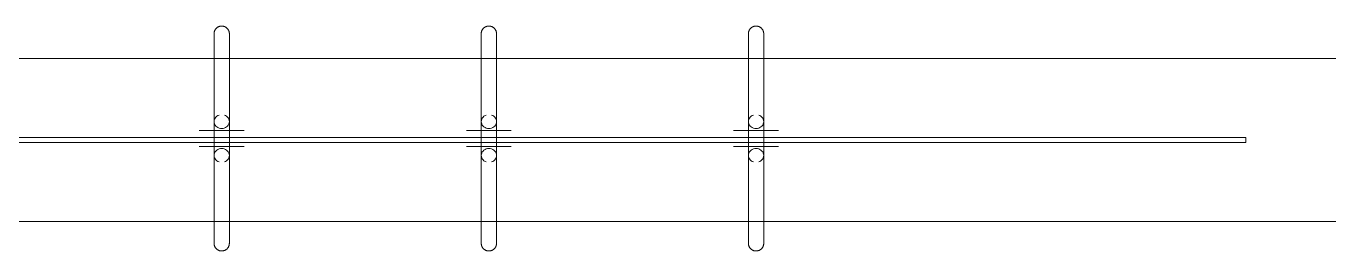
# Model space of a CAD drawing. Header units: inches. Extents: x 899 to 4491, y -721 to 1008.
# Drawn here: x 2269.25 to 2277.23, y 409.04 to 410.42 of the extents above; entities that cross this region are included whole.
import ezdxf

# ---------------------------------------------------------------- set-up
doc = ezdxf.new("R2010")
doc.units = ezdxf.units.IN
doc.header["$MEASUREMENT"] = 0
doc.layers.add('P-SANR-FIXT', color=6, linetype='Continuous', lineweight=13)

# ---------------------------------------------------------------- blocks, each defined once
blk = doc.blocks.new('Accessory_Shower_Bobrick_Vinyl-Shower-Curtain - 70 Wide-V81-FIRST FLOOR CONSTRUCTION')
at = {"layer": 'P-SANR-FIXT', "lineweight": 9}
for p, q in [((5.6809, 0.6081), (5.6809, 0.1128)), ((5.7747, 0.1128), (5.7747, 0.6081)), ((7.3173, 0.6081), (7.3173, 0.1128)), ((7.4111, 0.1128), (7.4111, 0.6081)), ((8.9537, 0.6081), (8.9537, 0.1128)), ((9.0474, 0.1128), (9.0474, 0.6081)), ((-12, 0.0156), (12, 0.0156)), ((5.59, 0.0575), (5.8645, 0.0575)), ((5.8645, 0.0575), (5.59, 0.0575)), ((5.656, 0.0575), (5.7985, 0.0575)), ((5.7985, 0.0575), (5.656, 0.0575)), ((7.2264, 0.0575), (7.5009, 0.0575)), ((7.5009, 0.0575), (7.2264, 0.0575)), ((7.2924, 0.0575), (7.4349, 0.0575)), ((7.4349, 0.0575), (7.2924, 0.0575)), ((8.8627, 0.0575), (9.1373, 0.0575)), ((9.1373, 0.0575), (8.8627, 0.0575)), ((8.9287, 0.0575), (9.0713, 0.0575)), ((9.0713, 0.0575), (8.9287, 0.0575)), ((12, -0.0156), (12, 0.0156)), ((12, -0.0156), (-12, -0.0156)), ((5.59, -0.0402), (5.8645, -0.0402)), ((5.8645, -0.0402), (5.59, -0.0402)), ((5.656, -0.0402), (5.7985, -0.0402)), ((5.7985, -0.0402), (5.656, -0.0402)), ((7.2264, -0.0402), (7.5009, -0.0402)), ((7.5009, -0.0402), (7.2264, -0.0402)), ((7.2924, -0.0402), (7.4349, -0.0402)), ((7.4349, -0.0402), (7.2924, -0.0402)), ((8.8627, -0.0402), (9.1373, -0.0402)), ((9.1373, -0.0402), (8.8627, -0.0402)), ((8.9287, -0.0402), (9.0713, -0.0402)), ((9.0713, -0.0402), (8.9287, -0.0402)), ((5.6809, -0.0947), (5.6809, -0.59)), ((5.7747, -0.59), (5.7747, -0.0947)), ((7.3173, -0.0947), (7.3173, -0.59)), ((7.4111, -0.59), (7.4111, -0.0947)), ((8.9537, -0.0947), (8.9537, -0.59)), ((9.0474, -0.59), (9.0474, -0.0947))]:
    blk.add_line(p, q, dxfattribs=at)
at = {"layer": 'P-SANR-FIXT', "lineweight": 9, "flags": 128}
for points in [[(5.6809, 0.6516), (5.681, 0.6535), (5.6811, 0.6553), (5.6813, 0.6572), (5.6815, 0.659), (5.6819, 0.6609), (5.6823, 0.6627), (5.6828, 0.6645), (5.6833, 0.6663), (5.6839, 0.6681), (5.6846, 0.6698), (5.6854, 0.6715), (5.6862, 0.6732), (5.6871, 0.6749), (5.6881, 0.6765), (5.6891, 0.678), (5.6902, 0.6796), (5.6914, 0.6811), (5.6926, 0.6825), (5.6938, 0.6839), (5.6952, 0.6852), (5.6965, 0.6865), (5.6979, 0.6877), (5.6994, 0.6889), (5.7009, 0.69), (5.7025, 0.691), (5.7041, 0.692), (5.7057, 0.6929), (5.7074, 0.6938), (5.7091, 0.6946), (5.7108, 0.6953), (5.7126, 0.6959), (5.7144, 0.6965), (5.7162, 0.697), (5.718, 0.6974), (5.7198, 0.6978), (5.7217, 0.6981), (5.7236, 0.6983), (5.7254, 0.6984), (5.7273, 0.6984), (5.7278, 0.6985)], [(5.6809, 0.6516), (5.6809, 0.6511), (5.6809, 0.6495), (5.6809, 0.647), (5.6809, 0.6434), (5.6809, 0.6388), (5.6809, 0.6332), (5.6809, 0.6266), (5.6809, 0.619), (5.6809, 0.6104), (5.6809, 0.6009), (5.6809, 0.5904), (5.6809, 0.579), (5.6809, 0.5666), (5.6809, 0.5534), (5.6809, 0.5393), (5.6809, 0.5244), (5.6809, 0.5087), (5.6809, 0.4921), (5.6809, 0.4748), (5.6809, 0.4567), (5.6809, 0.4379), (5.6809, 0.4184), (5.6809, 0.3983), (5.6809, 0.3775), (5.6809, 0.3562), (5.6809, 0.3343), (5.6809, 0.3119), (5.6809, 0.289), (5.6809, 0.2656), (5.6809, 0.2419), (5.6809, 0.2177), (5.6809, 0.1933), (5.6809, 0.1685), (5.6809, 0.1435), (5.6809, 0.1182), (5.6809, 0.0928), (5.6809, 0.0673), (5.6809, 0.0417), (5.6809, 0.016), (5.6809, -0.0097), (5.6809, -0.0354), (5.6809, -0.061), (5.6809, -0.0865), (5.6809, -0.1118), (5.6809, -0.1369), (5.6809, -0.1619), (5.6809, -0.1865), (5.6809, -0.2108), (5.6809, -0.2348), (5.6809, -0.2584), (5.6809, -0.2815), (5.6809, -0.3042), (5.6809, -0.3264), (5.6809, -0.348), (5.6809, -0.3691), (5.6809, -0.3896), (5.6809, -0.4094), (5.6809, -0.4286), (5.6809, -0.447), (5.6809, -0.4648), (5.6809, -0.4817), (5.6809, -0.4979), (5.6809, -0.5133), (5.6809, -0.5279), (5.6809, -0.5415), (5.6809, -0.5544), (5.6809, -0.5663), (5.6809, -0.5772), (5.6809, -0.5873), (5.6809, -0.5964), (5.6809, -0.6045), (5.6809, -0.6116), (5.6809, -0.6178), (5.6809, -0.6229), (5.6809, -0.6271), (5.6809, -0.6302), (5.6809, -0.6323), (5.6809, -0.6334), (5.6809, -0.6335)], [(5.6809, 0.6081), (5.6809, 0.6169), (5.6809, 0.6248), (5.6809, 0.6316), (5.6809, 0.6375), (5.6809, 0.6423), (5.6809, 0.6462), (5.6809, 0.649), (5.6809, 0.6508), (5.6809, 0.6515)], [(5.7278, 0.6985), (5.7297, 0.6984), (5.7316, 0.6983), (5.7334, 0.6981), (5.7353, 0.6979), (5.7371, 0.6975), (5.739, 0.6971), (5.7408, 0.6966), (5.7426, 0.6961), (5.7443, 0.6954), (5.7461, 0.6948), (5.7478, 0.694), (5.7495, 0.6932), (5.7511, 0.6923), (5.7527, 0.6913), (5.7543, 0.6903), (5.7558, 0.6892), (5.7573, 0.688), (5.7587, 0.6868), (5.7601, 0.6856), (5.7614, 0.6842), (5.7627, 0.6829), (5.7639, 0.6814), (5.7651, 0.68), (5.7662, 0.6785), (5.7673, 0.6769), (5.7682, 0.6753), (5.7692, 0.6737), (5.77, 0.672), (5.7708, 0.6703), (5.7715, 0.6686), (5.7721, 0.6668), (5.7727, 0.665), (5.7732, 0.6632), (5.7737, 0.6614), (5.774, 0.6595), (5.7743, 0.6577), (5.7745, 0.6558), (5.7746, 0.654), (5.7747, 0.6521), (5.7747, 0.6516)], [(5.7747, -0.6335), (5.7747, -0.633), (5.7747, -0.6314), (5.7747, -0.6289), (5.7747, -0.6253), (5.7747, -0.6207), (5.7747, -0.6151), (5.7747, -0.6085), (5.7747, -0.6009), (5.7747, -0.5923), (5.7747, -0.5828), (5.7747, -0.5723), (5.7747, -0.5609), (5.7747, -0.5486), (5.7747, -0.5354), (5.7747, -0.5213), (5.7747, -0.5063), (5.7747, -0.4906), (5.7747, -0.474), (5.7747, -0.4567), (5.7747, -0.4386), (5.7747, -0.4198), (5.7747, -0.4004), (5.7747, -0.3802), (5.7747, -0.3595), (5.7747, -0.3381), (5.7747, -0.3162), (5.7747, -0.2938), (5.7747, -0.2709), (5.7747, -0.2476), (5.7747, -0.2238), (5.7747, -0.1997), (5.7747, -0.1752), (5.7747, -0.1504), (5.7747, -0.1254), (5.7747, -0.1002), (5.7747, -0.0748), (5.7747, -0.0492), (5.7747, -0.0236), (5.7747, 0.0021), (5.7747, 0.0278), (5.7747, 0.0535), (5.7747, 0.0791), (5.7747, 0.1046), (5.7747, 0.1299), (5.7747, 0.155), (5.7747, 0.1799), (5.7747, 0.2046), (5.7747, 0.2289), (5.7747, 0.2529), (5.7747, 0.2764), (5.7747, 0.2996), (5.7747, 0.3223), (5.7747, 0.3444), (5.7747, 0.3661), (5.7747, 0.3872), (5.7747, 0.4076), (5.7747, 0.4275), (5.7747, 0.4466), (5.7747, 0.4651), (5.7747, 0.4828), (5.7747, 0.4998), (5.7747, 0.516), (5.7747, 0.5314), (5.7747, 0.5459), (5.7747, 0.5596), (5.7747, 0.5724), (5.7747, 0.5843), (5.7747, 0.5953), (5.7747, 0.6054), (5.7747, 0.6145), (5.7747, 0.6226), (5.7747, 0.6297), (5.7747, 0.6359), (5.7747, 0.641), (5.7747, 0.6451), (5.7747, 0.6483), (5.7747, 0.6504), (5.7747, 0.6514), (5.7747, 0.6516)], [(5.7747, 0.6516), (5.7747, 0.6511), (5.7747, 0.6495), (5.7747, 0.647), (5.7747, 0.6434), (5.7747, 0.6388), (5.7747, 0.6332), (5.7747, 0.6266), (5.7747, 0.619), (5.7747, 0.6104), (5.7747, 0.6081)], [(7.3173, 0.6516), (7.3173, 0.6535), (7.3175, 0.6553), (7.3176, 0.6572), (7.3179, 0.659), (7.3182, 0.6609), (7.3186, 0.6627), (7.3191, 0.6645), (7.3197, 0.6663), (7.3203, 0.6681), (7.321, 0.6698), (7.3218, 0.6715), (7.3226, 0.6732), (7.3235, 0.6749), (7.3245, 0.6765), (7.3255, 0.678), (7.3266, 0.6796), (7.3277, 0.6811), (7.3289, 0.6825), (7.3302, 0.6839), (7.3315, 0.6852), (7.3329, 0.6865), (7.3343, 0.6877), (7.3358, 0.6889), (7.3373, 0.69), (7.3389, 0.691), (7.3404, 0.692), (7.3421, 0.6929), (7.3438, 0.6938), (7.3455, 0.6946), (7.3472, 0.6953), (7.349, 0.6959), (7.3507, 0.6965), (7.3525, 0.697), (7.3544, 0.6974), (7.3562, 0.6978), (7.3581, 0.6981), (7.3599, 0.6983), (7.3618, 0.6984), (7.3637, 0.6984), (7.3642, 0.6985)], [(7.3173, 0.6516), (7.3173, 0.6511), (7.3173, 0.6495), (7.3173, 0.647), (7.3173, 0.6434), (7.3173, 0.6388), (7.3173, 0.6332), (7.3173, 0.6266), (7.3173, 0.619), (7.3173, 0.6104), (7.3173, 0.6009), (7.3173, 0.5904), (7.3173, 0.579), (7.3173, 0.5666), (7.3173, 0.5534), (7.3173, 0.5393), (7.3173, 0.5244), (7.3173, 0.5087), (7.3173, 0.4921), (7.3173, 0.4748), (7.3173, 0.4567), (7.3173, 0.4379), (7.3173, 0.4184), (7.3173, 0.3983), (7.3173, 0.3775), (7.3173, 0.3562), (7.3173, 0.3343), (7.3173, 0.3119), (7.3173, 0.289), (7.3173, 0.2656), (7.3173, 0.2419), (7.3173, 0.2177), (7.3173, 0.1933), (7.3173, 0.1685), (7.3173, 0.1435), (7.3173, 0.1182), (7.3173, 0.0928), (7.3173, 0.0673), (7.3173, 0.0417), (7.3173, 0.016), (7.3173, -0.0097), (7.3173, -0.0354), (7.3173, -0.061), (7.3173, -0.0865), (7.3173, -0.1118), (7.3173, -0.1369), (7.3173, -0.1619), (7.3173, -0.1865), (7.3173, -0.2108), (7.3173, -0.2348), (7.3173, -0.2584), (7.3173, -0.2815), (7.3173, -0.3042), (7.3173, -0.3264), (7.3173, -0.348), (7.3173, -0.3691), (7.3173, -0.3896), (7.3173, -0.4094), (7.3173, -0.4286), (7.3173, -0.447), (7.3173, -0.4648), (7.3173, -0.4817), (7.3173, -0.4979), (7.3173, -0.5133), (7.3173, -0.5279), (7.3173, -0.5415), (7.3173, -0.5544), (7.3173, -0.5663), (7.3173, -0.5772), (7.3173, -0.5873), (7.3173, -0.5964), (7.3173, -0.6045), (7.3173, -0.6116), (7.3173, -0.6178), (7.3173, -0.6229), (7.3173, -0.6271), (7.3173, -0.6302), (7.3173, -0.6323), (7.3173, -0.6334), (7.3173, -0.6335)], [(7.3173, 0.6081), (7.3173, 0.6169), (7.3173, 0.6248), (7.3173, 0.6316), (7.3173, 0.6375), (7.3173, 0.6423), (7.3173, 0.6462), (7.3173, 0.649), (7.3173, 0.6508), (7.3173, 0.6515)], [(7.3642, 0.6985), (7.3661, 0.6984), (7.3679, 0.6983), (7.3698, 0.6981), (7.3716, 0.6979), (7.3735, 0.6975), (7.3753, 0.6971), (7.3771, 0.6966), (7.3789, 0.6961), (7.3807, 0.6954), (7.3824, 0.6948), (7.3841, 0.694), (7.3858, 0.6932), (7.3875, 0.6923), (7.3891, 0.6913), (7.3906, 0.6903), (7.3922, 0.6892), (7.3937, 0.688), (7.3951, 0.6868), (7.3965, 0.6856), (7.3978, 0.6842), (7.3991, 0.6829), (7.4003, 0.6814), (7.4015, 0.68), (7.4026, 0.6785), (7.4036, 0.6769), (7.4046, 0.6753), (7.4055, 0.6737), (7.4064, 0.672), (7.4072, 0.6703), (7.4079, 0.6686), (7.4085, 0.6668), (7.4091, 0.665), (7.4096, 0.6632), (7.41, 0.6614), (7.4104, 0.6595), (7.4107, 0.6577), (7.4109, 0.6558), (7.411, 0.654), (7.4111, 0.6521), (7.4111, 0.6516)], [(7.4111, -0.6335), (7.4111, -0.633), (7.4111, -0.6314), (7.4111, -0.6289), (7.4111, -0.6253), (7.4111, -0.6207), (7.4111, -0.6151), (7.4111, -0.6085), (7.4111, -0.6009), (7.4111, -0.5923), (7.4111, -0.5828), (7.4111, -0.5723), (7.4111, -0.5609), (7.4111, -0.5486), (7.4111, -0.5354), (7.4111, -0.5213), (7.4111, -0.5063), (7.4111, -0.4906), (7.4111, -0.474), (7.4111, -0.4567), (7.4111, -0.4386), (7.4111, -0.4198), (7.4111, -0.4004), (7.4111, -0.3802), (7.4111, -0.3595), (7.4111, -0.3381), (7.4111, -0.3162), (7.4111, -0.2938), (7.4111, -0.2709), (7.4111, -0.2476), (7.4111, -0.2238), (7.4111, -0.1997), (7.4111, -0.1752), (7.4111, -0.1504), (7.4111, -0.1254), (7.4111, -0.1002), (7.4111, -0.0748), (7.4111, -0.0492), (7.4111, -0.0236), (7.4111, 0.0021), (7.4111, 0.0278), (7.4111, 0.0535), (7.4111, 0.0791), (7.4111, 0.1046), (7.4111, 0.1299), (7.4111, 0.155), (7.4111, 0.1799), (7.4111, 0.2046), (7.4111, 0.2289), (7.4111, 0.2529), (7.4111, 0.2764), (7.4111, 0.2996), (7.4111, 0.3223), (7.4111, 0.3444), (7.4111, 0.3661), (7.4111, 0.3872), (7.4111, 0.4076), (7.4111, 0.4275), (7.4111, 0.4466), (7.4111, 0.4651), (7.4111, 0.4828), (7.4111, 0.4998), (7.4111, 0.516), (7.4111, 0.5314), (7.4111, 0.5459), (7.4111, 0.5596), (7.4111, 0.5724), (7.4111, 0.5843), (7.4111, 0.5953), (7.4111, 0.6054), (7.4111, 0.6145), (7.4111, 0.6226), (7.4111, 0.6297), (7.4111, 0.6359), (7.4111, 0.641), (7.4111, 0.6451), (7.4111, 0.6483), (7.4111, 0.6504), (7.4111, 0.6514), (7.4111, 0.6516)], [(7.4111, 0.6516), (7.4111, 0.6511), (7.4111, 0.6495), (7.4111, 0.647), (7.4111, 0.6434), (7.4111, 0.6388), (7.4111, 0.6332), (7.4111, 0.6266), (7.4111, 0.619), (7.4111, 0.6104), (7.4111, 0.6081)], [(8.9537, 0.6516), (8.9537, 0.6535), (8.9538, 0.6553), (8.954, 0.6572), (8.9543, 0.659), (8.9546, 0.6609), (8.955, 0.6627), (8.9555, 0.6645), (8.956, 0.6663), (8.9567, 0.6681), (8.9574, 0.6698), (8.9581, 0.6715), (8.959, 0.6732), (8.9599, 0.6749), (8.9608, 0.6765), (8.9619, 0.678), (8.9629, 0.6796), (8.9641, 0.6811), (8.9653, 0.6825), (8.9666, 0.6839), (8.9679, 0.6852), (8.9693, 0.6865), (8.9707, 0.6877), (8.9721, 0.6889), (8.9737, 0.69), (8.9752, 0.691), (8.9768, 0.692), (8.9784, 0.6929), (8.9801, 0.6938), (8.9818, 0.6946), (8.9836, 0.6953), (8.9853, 0.6959), (8.9871, 0.6965), (8.9889, 0.697), (8.9907, 0.6974), (8.9926, 0.6978), (8.9944, 0.6981), (8.9963, 0.6983), (8.9982, 0.6984), (9, 0.6984), (9.0005, 0.6985)], [(8.9537, 0.6516), (8.9537, 0.6511), (8.9537, 0.6495), (8.9537, 0.647), (8.9537, 0.6434), (8.9537, 0.6388), (8.9537, 0.6332), (8.9537, 0.6266), (8.9537, 0.619), (8.9537, 0.6104), (8.9537, 0.6009), (8.9537, 0.5904), (8.9537, 0.579), (8.9537, 0.5666), (8.9537, 0.5534), (8.9537, 0.5393), (8.9537, 0.5244), (8.9537, 0.5087), (8.9537, 0.4921), (8.9537, 0.4748), (8.9537, 0.4567), (8.9537, 0.4379), (8.9537, 0.4184), (8.9537, 0.3983), (8.9537, 0.3775), (8.9537, 0.3562), (8.9537, 0.3343), (8.9537, 0.3119), (8.9537, 0.289), (8.9537, 0.2656), (8.9537, 0.2419), (8.9537, 0.2177), (8.9537, 0.1933), (8.9537, 0.1685), (8.9537, 0.1435), (8.9537, 0.1182), (8.9537, 0.0928), (8.9537, 0.0673), (8.9537, 0.0417), (8.9537, 0.016), (8.9537, -0.0097), (8.9537, -0.0354), (8.9537, -0.061), (8.9537, -0.0865), (8.9537, -0.1118), (8.9537, -0.1369), (8.9537, -0.1619), (8.9537, -0.1865), (8.9537, -0.2108), (8.9537, -0.2348), (8.9537, -0.2584), (8.9537, -0.2815), (8.9537, -0.3042), (8.9537, -0.3264), (8.9537, -0.348), (8.9537, -0.3691), (8.9537, -0.3896), (8.9537, -0.4094), (8.9537, -0.4286), (8.9537, -0.447), (8.9537, -0.4648), (8.9537, -0.4817), (8.9537, -0.4979), (8.9537, -0.5133), (8.9537, -0.5279), (8.9537, -0.5415), (8.9537, -0.5544), (8.9537, -0.5663), (8.9537, -0.5772), (8.9537, -0.5873), (8.9537, -0.5964), (8.9537, -0.6045), (8.9537, -0.6116), (8.9537, -0.6178), (8.9537, -0.6229), (8.9537, -0.6271), (8.9537, -0.6302), (8.9537, -0.6323), (8.9537, -0.6334), (8.9537, -0.6335)], [(8.9537, 0.6081), (8.9537, 0.6169), (8.9537, 0.6248), (8.9537, 0.6316), (8.9537, 0.6375), (8.9537, 0.6423), (8.9537, 0.6462), (8.9537, 0.649), (8.9537, 0.6508), (8.9537, 0.6515)], [(9.0005, 0.6985), (9.0024, 0.6984), (9.0043, 0.6983), (9.0062, 0.6981), (9.008, 0.6979), (9.0099, 0.6975), (9.0117, 0.6971), (9.0135, 0.6966), (9.0153, 0.6961), (9.0171, 0.6954), (9.0188, 0.6948), (9.0205, 0.694), (9.0222, 0.6932), (9.0238, 0.6923), (9.0254, 0.6913), (9.027, 0.6903), (9.0285, 0.6892), (9.03, 0.688), (9.0315, 0.6868), (9.0328, 0.6856), (9.0342, 0.6842), (9.0354, 0.6829), (9.0367, 0.6814), (9.0378, 0.68), (9.0389, 0.6785), (9.04, 0.6769), (9.041, 0.6753), (9.0419, 0.6737), (9.0427, 0.672), (9.0435, 0.6703), (9.0442, 0.6686), (9.0449, 0.6668), (9.0454, 0.665), (9.046, 0.6632), (9.0464, 0.6614), (9.0467, 0.6595), (9.047, 0.6577), (9.0472, 0.6558), (9.0474, 0.654), (9.0474, 0.6521), (9.0474, 0.6516)], [(9.0474, -0.6335), (9.0474, -0.633), (9.0474, -0.6314), (9.0474, -0.6289), (9.0474, -0.6253), (9.0474, -0.6207), (9.0474, -0.6151), (9.0474, -0.6085), (9.0474, -0.6009), (9.0474, -0.5923), (9.0474, -0.5828), (9.0474, -0.5723), (9.0474, -0.5609), (9.0474, -0.5486), (9.0474, -0.5354), (9.0474, -0.5213), (9.0474, -0.5063), (9.0474, -0.4906), (9.0474, -0.474), (9.0474, -0.4567), (9.0474, -0.4386), (9.0474, -0.4198), (9.0474, -0.4004), (9.0474, -0.3802), (9.0474, -0.3595), (9.0474, -0.3381), (9.0474, -0.3162), (9.0474, -0.2938), (9.0474, -0.2709), (9.0474, -0.2476), (9.0474, -0.2238), (9.0474, -0.1997), (9.0474, -0.1752), (9.0474, -0.1504), (9.0474, -0.1254), (9.0474, -0.1002), (9.0474, -0.0748), (9.0474, -0.0492), (9.0474, -0.0236), (9.0474, 0.0021), (9.0474, 0.0278), (9.0474, 0.0535), (9.0474, 0.0791), (9.0474, 0.1046), (9.0474, 0.1299), (9.0474, 0.155), (9.0474, 0.1799), (9.0474, 0.2046), (9.0474, 0.2289), (9.0474, 0.2529), (9.0474, 0.2764), (9.0474, 0.2996), (9.0474, 0.3223), (9.0474, 0.3444), (9.0474, 0.3661), (9.0474, 0.3872), (9.0474, 0.4076), (9.0474, 0.4275), (9.0474, 0.4466), (9.0474, 0.4651), (9.0474, 0.4828), (9.0474, 0.4998), (9.0474, 0.516), (9.0474, 0.5314), (9.0474, 0.5459), (9.0474, 0.5596), (9.0474, 0.5724), (9.0474, 0.5843), (9.0474, 0.5953), (9.0474, 0.6054), (9.0474, 0.6145), (9.0474, 0.6226), (9.0474, 0.6297), (9.0474, 0.6359), (9.0474, 0.641), (9.0474, 0.6451), (9.0474, 0.6483), (9.0474, 0.6504), (9.0474, 0.6514), (9.0474, 0.6516)], [(9.0474, 0.6516), (9.0474, 0.6511), (9.0474, 0.6495), (9.0474, 0.647), (9.0474, 0.6434), (9.0474, 0.6388), (9.0474, 0.6332), (9.0474, 0.6266), (9.0474, 0.619), (9.0474, 0.6104), (9.0474, 0.6081)], [(5.6809, 0.0133), (5.6809, 0.0181), (5.6809, 0.0229), (5.6809, 0.0276), (5.6809, 0.0324), (5.6809, 0.0371), (5.6809, 0.0417), (5.6809, 0.0463), (5.6809, 0.0508), (5.6809, 0.0553), (5.6809, 0.0597), (5.6809, 0.064), (5.6809, 0.0682), (5.6809, 0.0723), (5.6809, 0.0764), (5.6809, 0.0803), (5.6809, 0.0841), (5.6809, 0.0878), (5.6809, 0.0913), (5.6809, 0.0948), (5.6809, 0.0981), (5.6809, 0.1012), (5.6809, 0.1042), (5.6809, 0.1071), (5.6809, 0.1097), (5.6809, 0.1123), (5.6809, 0.1128)], [(5.7747, 0.1128), (5.7747, 0.1103), (5.7747, 0.1076), (5.7747, 0.1048), (5.7747, 0.1019), (5.7747, 0.0987), (5.7747, 0.0955), (5.7747, 0.0921), (5.7747, 0.0886), (5.7747, 0.0849), (5.7747, 0.0811), (5.7747, 0.0772), (5.7747, 0.0732), (5.7747, 0.0691), (5.7747, 0.0649), (5.7747, 0.0606), (5.7747, 0.0562), (5.7747, 0.0518), (5.7747, 0.0473), (5.7747, 0.0427), (5.7747, 0.0381), (5.7747, 0.0334), (5.7747, 0.0287), (5.7747, 0.0239), (5.7747, 0.0191), (5.7747, 0.0144)], [(7.3173, 0.0133), (7.3173, 0.0181), (7.3173, 0.0229), (7.3173, 0.0276), (7.3173, 0.0324), (7.3173, 0.0371), (7.3173, 0.0417), (7.3173, 0.0463), (7.3173, 0.0508), (7.3173, 0.0553), (7.3173, 0.0597), (7.3173, 0.064), (7.3173, 0.0682), (7.3173, 0.0723), (7.3173, 0.0764), (7.3173, 0.0803), (7.3173, 0.0841), (7.3173, 0.0878), (7.3173, 0.0913), (7.3173, 0.0948), (7.3173, 0.0981), (7.3173, 0.1012), (7.3173, 0.1042), (7.3173, 0.1071), (7.3173, 0.1097), (7.3173, 0.1123), (7.3173, 0.1128)], [(7.4111, 0.1128), (7.4111, 0.1103), (7.4111, 0.1076), (7.4111, 0.1048), (7.4111, 0.1019), (7.4111, 0.0987), (7.4111, 0.0955), (7.4111, 0.0921), (7.4111, 0.0886), (7.4111, 0.0849), (7.4111, 0.0811), (7.4111, 0.0772), (7.4111, 0.0732), (7.4111, 0.0691), (7.4111, 0.0649), (7.4111, 0.0606), (7.4111, 0.0562), (7.4111, 0.0518), (7.4111, 0.0473), (7.4111, 0.0427), (7.4111, 0.0381), (7.4111, 0.0334), (7.4111, 0.0287), (7.4111, 0.0239), (7.4111, 0.0191), (7.4111, 0.0144)], [(8.9537, 0.0133), (8.9537, 0.0181), (8.9537, 0.0229), (8.9537, 0.0276), (8.9537, 0.0324), (8.9537, 0.0371), (8.9537, 0.0417), (8.9537, 0.0463), (8.9537, 0.0508), (8.9537, 0.0553), (8.9537, 0.0597), (8.9537, 0.064), (8.9537, 0.0682), (8.9537, 0.0723), (8.9537, 0.0764), (8.9537, 0.0803), (8.9537, 0.0841), (8.9537, 0.0878), (8.9537, 0.0913), (8.9537, 0.0948), (8.9537, 0.0981), (8.9537, 0.1012), (8.9537, 0.1042), (8.9537, 0.1071), (8.9537, 0.1097), (8.9537, 0.1123), (8.9537, 0.1128)], [(9.0474, 0.1128), (9.0474, 0.1103), (9.0474, 0.1076), (9.0474, 0.1048), (9.0474, 0.1019), (9.0474, 0.0987), (9.0474, 0.0955), (9.0474, 0.0921), (9.0474, 0.0886), (9.0474, 0.0849), (9.0474, 0.0811), (9.0474, 0.0772), (9.0474, 0.0732), (9.0474, 0.0691), (9.0474, 0.0649), (9.0474, 0.0606), (9.0474, 0.0562), (9.0474, 0.0518), (9.0474, 0.0473), (9.0474, 0.0427), (9.0474, 0.0381), (9.0474, 0.0334), (9.0474, 0.0287), (9.0474, 0.0239), (9.0474, 0.0191), (9.0474, 0.0144)], [(5.6809, -0.0947), (5.6809, -0.0922), (5.6809, -0.0896), (5.6809, -0.0868), (5.6809, -0.0838), (5.6809, -0.0807), (5.6809, -0.0774), (5.6809, -0.074), (5.6809, -0.0705), (5.6809, -0.0668), (5.6809, -0.063), (5.6809, -0.0592), (5.6809, -0.0551), (5.6809, -0.051), (5.6809, -0.0468), (5.6809, -0.0425), (5.6809, -0.0382), (5.6809, -0.0337), (5.6809, -0.0292), (5.6809, -0.0246), (5.6809, -0.02), (5.6809, -0.0153)], [(5.7747, -0.0143), (5.7747, -0.019), (5.7747, -0.0236), (5.7747, -0.0282), (5.7747, -0.0328), (5.7747, -0.0372), (5.7747, -0.0416), (5.7747, -0.0459), (5.7747, -0.0501), (5.7747, -0.0543), (5.7747, -0.0583), (5.7747, -0.0622), (5.7747, -0.066), (5.7747, -0.0697), (5.7747, -0.0733), (5.7747, -0.0767), (5.7747, -0.08), (5.7747, -0.0831), (5.7747, -0.0861), (5.7747, -0.089), (5.7747, -0.0917), (5.7747, -0.0942), (5.7747, -0.0947)], [(7.3173, -0.0947), (7.3173, -0.0922), (7.3173, -0.0896), (7.3173, -0.0868), (7.3173, -0.0838), (7.3173, -0.0807), (7.3173, -0.0774), (7.3173, -0.074), (7.3173, -0.0705), (7.3173, -0.0668), (7.3173, -0.063), (7.3173, -0.0592), (7.3173, -0.0551), (7.3173, -0.051), (7.3173, -0.0468), (7.3173, -0.0425), (7.3173, -0.0382), (7.3173, -0.0337), (7.3173, -0.0292), (7.3173, -0.0246), (7.3173, -0.02), (7.3173, -0.0153)], [(7.4111, -0.0143), (7.4111, -0.019), (7.4111, -0.0236), (7.4111, -0.0282), (7.4111, -0.0328), (7.4111, -0.0372), (7.4111, -0.0416), (7.4111, -0.0459), (7.4111, -0.0501), (7.4111, -0.0543), (7.4111, -0.0583), (7.4111, -0.0622), (7.4111, -0.066), (7.4111, -0.0697), (7.4111, -0.0733), (7.4111, -0.0767), (7.4111, -0.08), (7.4111, -0.0831), (7.4111, -0.0861), (7.4111, -0.089), (7.4111, -0.0917), (7.4111, -0.0942), (7.4111, -0.0947)], [(8.9537, -0.0947), (8.9537, -0.0922), (8.9537, -0.0896), (8.9537, -0.0868), (8.9537, -0.0838), (8.9537, -0.0807), (8.9537, -0.0774), (8.9537, -0.074), (8.9537, -0.0705), (8.9537, -0.0668), (8.9537, -0.063), (8.9537, -0.0592), (8.9537, -0.0551), (8.9537, -0.051), (8.9537, -0.0468), (8.9537, -0.0425), (8.9537, -0.0382), (8.9537, -0.0337), (8.9537, -0.0292), (8.9537, -0.0246), (8.9537, -0.02), (8.9537, -0.0153)], [(9.0474, -0.0143), (9.0474, -0.019), (9.0474, -0.0236), (9.0474, -0.0282), (9.0474, -0.0328), (9.0474, -0.0372), (9.0474, -0.0416), (9.0474, -0.0459), (9.0474, -0.0501), (9.0474, -0.0543), (9.0474, -0.0583), (9.0474, -0.0622), (9.0474, -0.066), (9.0474, -0.0697), (9.0474, -0.0733), (9.0474, -0.0767), (9.0474, -0.08), (9.0474, -0.0831), (9.0474, -0.0861), (9.0474, -0.089), (9.0474, -0.0917), (9.0474, -0.0942), (9.0474, -0.0947)], [(5.6809, -0.6335), (5.6809, -0.633), (5.6809, -0.6314), (5.6809, -0.6289), (5.6809, -0.6253), (5.6809, -0.6207), (5.6809, -0.6151), (5.6809, -0.6085), (5.6809, -0.6009), (5.6809, -0.5923), (5.6809, -0.59)], [(5.7278, -0.6804), (5.7259, -0.6803), (5.7241, -0.6802), (5.7222, -0.68), (5.7203, -0.6798), (5.7185, -0.6794), (5.7167, -0.679), (5.7149, -0.6786), (5.7131, -0.678), (5.7113, -0.6774), (5.7096, -0.6767), (5.7078, -0.6759), (5.7062, -0.6751), (5.7045, -0.6742), (5.7029, -0.6732), (5.7013, -0.6722), (5.6998, -0.6711), (5.6983, -0.67), (5.6969, -0.6687), (5.6955, -0.6675), (5.6942, -0.6662), (5.6929, -0.6648), (5.6917, -0.6634), (5.6905, -0.6619), (5.6894, -0.6604), (5.6884, -0.6588), (5.6874, -0.6572), (5.6865, -0.6556), (5.6856, -0.6539), (5.6848, -0.6522), (5.6841, -0.6505), (5.6835, -0.6487), (5.6829, -0.6469), (5.6824, -0.6451), (5.682, -0.6433), (5.6816, -0.6415), (5.6813, -0.6396), (5.6811, -0.6378), (5.681, -0.6359), (5.6809, -0.634), (5.6809, -0.6335)], [(5.7747, -0.6335), (5.7747, -0.6354), (5.7745, -0.6372), (5.7744, -0.6391), (5.7741, -0.641), (5.7738, -0.6428), (5.7733, -0.6446), (5.7729, -0.6465), (5.7723, -0.6482), (5.7717, -0.65), (5.771, -0.6518), (5.7702, -0.6535), (5.7694, -0.6551), (5.7685, -0.6568), (5.7675, -0.6584), (5.7665, -0.66), (5.7654, -0.6615), (5.7643, -0.663), (5.7631, -0.6644), (5.7618, -0.6658), (5.7605, -0.6671), (5.7591, -0.6684), (5.7577, -0.6696), (5.7562, -0.6708), (5.7547, -0.6719), (5.7531, -0.6729), (5.7515, -0.6739), (5.7499, -0.6748), (5.7482, -0.6757), (5.7465, -0.6765), (5.7448, -0.6772), (5.743, -0.6778), (5.7413, -0.6784), (5.7394, -0.6789), (5.7376, -0.6793), (5.7358, -0.6797), (5.7339, -0.68), (5.7321, -0.6802), (5.7302, -0.6803), (5.7283, -0.6804), (5.7278, -0.6804)], [(5.7747, -0.59), (5.7747, -0.5988), (5.7747, -0.6067), (5.7747, -0.6135), (5.7747, -0.6194), (5.7747, -0.6242), (5.7747, -0.6281), (5.7747, -0.6309), (5.7747, -0.6327), (5.7747, -0.6335)], [(7.3173, -0.6335), (7.3173, -0.633), (7.3173, -0.6314), (7.3173, -0.6289), (7.3173, -0.6253), (7.3173, -0.6207), (7.3173, -0.6151), (7.3173, -0.6085), (7.3173, -0.6009), (7.3173, -0.5923), (7.3173, -0.59)], [(7.3642, -0.6804), (7.3623, -0.6803), (7.3604, -0.6802), (7.3586, -0.68), (7.3567, -0.6798), (7.3549, -0.6794), (7.353, -0.679), (7.3512, -0.6786), (7.3494, -0.678), (7.3477, -0.6774), (7.3459, -0.6767), (7.3442, -0.6759), (7.3425, -0.6751), (7.3409, -0.6742), (7.3393, -0.6732), (7.3377, -0.6722), (7.3362, -0.6711), (7.3347, -0.67), (7.3333, -0.6687), (7.3319, -0.6675), (7.3306, -0.6662), (7.3293, -0.6648), (7.328, -0.6634), (7.3269, -0.6619), (7.3258, -0.6604), (7.3247, -0.6588), (7.3238, -0.6572), (7.3228, -0.6556), (7.322, -0.6539), (7.3212, -0.6522), (7.3205, -0.6505), (7.3198, -0.6487), (7.3193, -0.6469), (7.3188, -0.6451), (7.3183, -0.6433), (7.318, -0.6415), (7.3177, -0.6396), (7.3175, -0.6378), (7.3174, -0.6359), (7.3173, -0.634), (7.3173, -0.6335)], [(7.4111, -0.6335), (7.411, -0.6354), (7.4109, -0.6372), (7.4107, -0.6391), (7.4105, -0.641), (7.4101, -0.6428), (7.4097, -0.6446), (7.4092, -0.6465), (7.4087, -0.6482), (7.408, -0.65), (7.4074, -0.6518), (7.4066, -0.6535), (7.4058, -0.6551), (7.4049, -0.6568), (7.4039, -0.6584), (7.4029, -0.66), (7.4018, -0.6615), (7.4006, -0.663), (7.3994, -0.6644), (7.3982, -0.6658), (7.3968, -0.6671), (7.3955, -0.6684), (7.394, -0.6696), (7.3926, -0.6708), (7.3911, -0.6719), (7.3895, -0.6729), (7.3879, -0.6739), (7.3863, -0.6748), (7.3846, -0.6757), (7.3829, -0.6765), (7.3812, -0.6772), (7.3794, -0.6778), (7.3776, -0.6784), (7.3758, -0.6789), (7.374, -0.6793), (7.3721, -0.6797), (7.3703, -0.68), (7.3684, -0.6802), (7.3666, -0.6803), (7.3647, -0.6804), (7.3642, -0.6804)], [(7.4111, -0.59), (7.4111, -0.5988), (7.4111, -0.6067), (7.4111, -0.6135), (7.4111, -0.6194), (7.4111, -0.6242), (7.4111, -0.6281), (7.4111, -0.6309), (7.4111, -0.6327), (7.4111, -0.6335)], [(8.9537, -0.6335), (8.9537, -0.633), (8.9537, -0.6314), (8.9537, -0.6289), (8.9537, -0.6253), (8.9537, -0.6207), (8.9537, -0.6151), (8.9537, -0.6085), (8.9537, -0.6009), (8.9537, -0.5923), (8.9537, -0.59)], [(9.0005, -0.6804), (8.9987, -0.6803), (8.9968, -0.6802), (8.9949, -0.68), (8.9931, -0.6798), (8.9912, -0.6794), (8.9894, -0.679), (8.9876, -0.6786), (8.9858, -0.678), (8.984, -0.6774), (8.9823, -0.6767), (8.9806, -0.6759), (8.9789, -0.6751), (8.9773, -0.6742), (8.9756, -0.6732), (8.9741, -0.6722), (8.9725, -0.6711), (8.9711, -0.67), (8.9696, -0.6687), (8.9682, -0.6675), (8.9669, -0.6662), (8.9656, -0.6648), (8.9644, -0.6634), (8.9632, -0.6619), (8.9621, -0.6604), (8.9611, -0.6588), (8.9601, -0.6572), (8.9592, -0.6556), (8.9583, -0.6539), (8.9576, -0.6522), (8.9569, -0.6505), (8.9562, -0.6487), (8.9556, -0.6469), (8.9551, -0.6451), (8.9547, -0.6433), (8.9543, -0.6415), (8.9541, -0.6396), (8.9539, -0.6378), (8.9537, -0.6359), (8.9537, -0.634), (8.9537, -0.6335)], [(9.0474, -0.6335), (9.0474, -0.6354), (9.0473, -0.6372), (9.0471, -0.6391), (9.0468, -0.641), (9.0465, -0.6428), (9.0461, -0.6446), (9.0456, -0.6465), (9.045, -0.6482), (9.0444, -0.65), (9.0437, -0.6518), (9.043, -0.6535), (9.0421, -0.6551), (9.0412, -0.6568), (9.0403, -0.6584), (9.0392, -0.66), (9.0381, -0.6615), (9.037, -0.663), (9.0358, -0.6644), (9.0345, -0.6658), (9.0332, -0.6671), (9.0318, -0.6684), (9.0304, -0.6696), (9.0289, -0.6708), (9.0274, -0.6719), (9.0259, -0.6729), (9.0243, -0.6739), (9.0226, -0.6748), (9.021, -0.6757), (9.0193, -0.6765), (9.0175, -0.6772), (9.0158, -0.6778), (9.014, -0.6784), (9.0122, -0.6789), (9.0103, -0.6793), (9.0085, -0.6797), (9.0067, -0.68), (9.0048, -0.6802), (9.0029, -0.6803), (9.001, -0.6804), (9.0005, -0.6804)], [(9.0474, -0.59), (9.0474, -0.5988), (9.0474, -0.6067), (9.0474, -0.6135), (9.0474, -0.6194), (9.0474, -0.6242), (9.0474, -0.6281), (9.0474, -0.6309), (9.0474, -0.6327), (9.0474, -0.6335)]]:
    blk.add_lwpolyline(points, dxfattribs=at)
at = {"layer": 'P-SANR-FIXT', "lineweight": 9}
for points in [[(5.7278, 0.0706), (5.7224, 0.0706), (5.7114, 0.0723), (5.697, 0.0798), (5.6864, 0.0912), (5.6807, 0.1052), (5.6807, 0.1202), (5.6864, 0.1344), (5.697, 0.146), (5.7066, 0.151), (5.7118, 0.1527)], [(5.7439, 0.1527), (5.749, 0.151), (5.7586, 0.146), (5.7693, 0.1344), (5.7749, 0.1203), (5.7749, 0.1052), (5.7692, 0.0912), (5.7586, 0.0798), (5.7442, 0.0723), (5.7333, 0.0706), (5.7278, 0.0706)], [(7.3642, 0.0706), (7.3587, 0.0706), (7.3478, 0.0723), (7.3334, 0.0798), (7.3227, 0.0912), (7.3171, 0.1052), (7.3171, 0.1202), (7.3227, 0.1344), (7.3334, 0.146), (7.343, 0.151), (7.3481, 0.1527)], [(7.3802, 0.1527), (7.3854, 0.151), (7.395, 0.146), (7.4056, 0.1344), (7.4113, 0.1203), (7.4113, 0.1052), (7.4056, 0.0912), (7.3949, 0.0798), (7.3806, 0.0723), (7.3696, 0.0706), (7.3642, 0.0706)], [(9.0005, 0.0706), (8.9951, 0.0706), (8.9842, 0.0723), (8.9698, 0.0798), (8.9591, 0.0912), (8.9534, 0.1052), (8.9534, 0.1202), (8.9591, 0.1344), (8.9698, 0.146), (8.9794, 0.151), (8.9845, 0.1527)], [(9.0166, 0.1527), (9.0217, 0.151), (9.0313, 0.146), (9.042, 0.1344), (9.0477, 0.1203), (9.0476, 0.1052), (9.042, 0.0912), (9.0313, 0.0798), (9.0169, 0.0723), (9.006, 0.0706), (9.0005, 0.0706)], [(5.7278, -0.0525), (5.7224, -0.0525), (5.7114, -0.0542), (5.697, -0.0617), (5.6864, -0.0732), (5.6807, -0.0872), (5.6807, -0.1022), (5.6864, -0.1163), (5.697, -0.1279), (5.7066, -0.1329), (5.7118, -0.1346)], [(5.7439, -0.1346), (5.749, -0.1329), (5.7586, -0.1279), (5.7693, -0.1163), (5.7749, -0.1022), (5.7749, -0.0872), (5.7692, -0.0732), (5.7586, -0.0617), (5.7442, -0.0542), (5.7333, -0.0525), (5.7278, -0.0525)], [(7.3642, -0.0525), (7.3587, -0.0525), (7.3478, -0.0542), (7.3334, -0.0617), (7.3227, -0.0732), (7.3171, -0.0872), (7.3171, -0.1022), (7.3227, -0.1163), (7.3334, -0.1279), (7.343, -0.1329), (7.3481, -0.1346)], [(7.3802, -0.1346), (7.3854, -0.1329), (7.395, -0.1279), (7.4056, -0.1163), (7.4113, -0.1022), (7.4113, -0.0872), (7.4056, -0.0732), (7.3949, -0.0617), (7.3806, -0.0542), (7.3696, -0.0525), (7.3642, -0.0525)], [(9.0005, -0.0525), (8.9951, -0.0525), (8.9842, -0.0542), (8.9698, -0.0617), (8.9591, -0.0732), (8.9534, -0.0872), (8.9534, -0.1022), (8.9591, -0.1163), (8.9698, -0.1279), (8.9794, -0.1329), (8.9845, -0.1346)], [(9.0166, -0.1346), (9.0217, -0.1329), (9.0313, -0.1279), (9.042, -0.1163), (9.0477, -0.1022), (9.0476, -0.0872), (9.042, -0.0732), (9.0313, -0.0617), (9.0169, -0.0542), (9.006, -0.0525), (9.0005, -0.0525)]]:
    blk.add_open_spline(points, degree=3, dxfattribs=at)
blk = doc.blocks.new('Accessory_Shower_Bobrick_B-207 - 72W-7280602-FIRST FLOOR CONSTRUCTION')
at = {"layer": 'P-SANR-FIXT', "lineweight": 9}
for p, q in [((-989.9414, 410.2234), (-1020.8164, 410.2234)), ((-1020.8164, 409.2234), (-989.9414, 409.2234))]:
    blk.add_line(p, q, dxfattribs=at)

msp = doc.modelspace()

# ---------------------------------------------------------------- block references
at = {"layer": 'P-SANR-FIXT', "lineweight": 9}
for name, p in [('Accessory_Shower_Bobrick_Vinyl-Shower-Curtain - 70 Wide-V81-FIRST FLOOR CONSTRUCTION', (2264.724, 409.7234)), ('Accessory_Shower_Bobrick_B-207 - 72W-7280602-FIRST FLOOR CONSTRUCTION', (3274.1711, 0))]:
    msp.add_blockref(name, p, dxfattribs=at)

doc.saveas('drawing.dxf')
